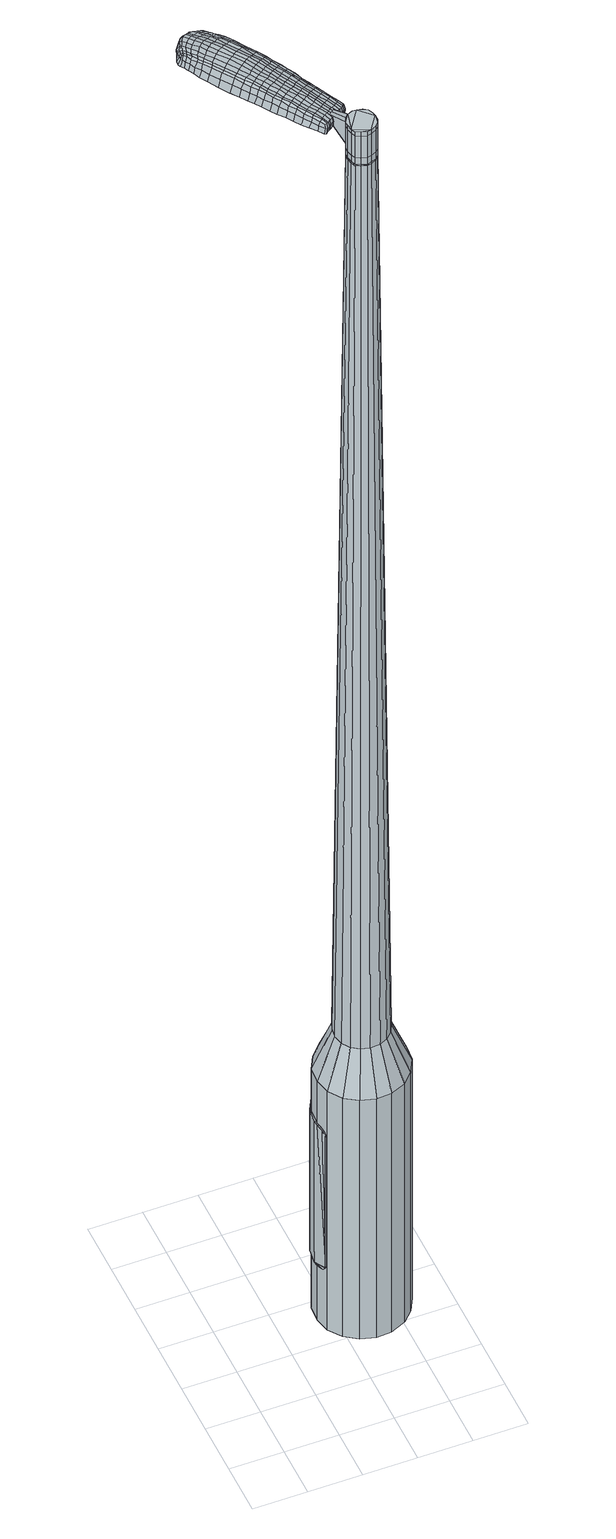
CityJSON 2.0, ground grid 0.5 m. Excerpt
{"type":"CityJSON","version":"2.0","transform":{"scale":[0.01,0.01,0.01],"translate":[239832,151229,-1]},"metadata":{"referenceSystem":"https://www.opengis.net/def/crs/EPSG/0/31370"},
"CityObjects":{
"object1":{"type":"GenericCityObject","attributes":{"cluster":857,"mean_distance_to_centroid":0.292,"new_centroid_x":239833.29,"new_centroid_y":151230.32,"mean_distance_to_camera":19.15,"H1":13.29,"H2":13.54,"Z_final":111.05,"cluster2":-1,"proj_x":239851.87,"proj_y":151217.64,"id_line":42795,"bearing_l":214.3,"distance":22.49,"orientation":"right","G_obj":124.3},"geometry":[{"type":"MultiSurface","lod":"2","boundaries":[[[0,1,2,3]],[[1,4,5,2]],[[4,6,7,5]],[[6,8,9,7]],[[8,10,11,9]],[[10,12,13,11]],[[12,14,15,13]],[[14,16,17,15]],[[16,18,19,17]],[[18,20,21,19]],[[20,22,23,21]],[[22,24,25,23]],[[24,26,27,25]],[[26,28,29,27]],[[28,30,31,29]],[[30,32,33,31]],[[32,34,35,33]],[[34,0,3,35]],[[36,37,38,39]],[[38,40,41,42]],[[41,43,42]],[[42,44,45,46]],[[45,47,46]],[[46,48,49,50]],[[49,51,50]],[[42,46,50,38]],[[50,52,39,38]],[[53,36,39]],[[2,5,7,35]],[[7,9,11,15]],[[11,13,15]],[[15,17,19,23]],[[19,21,23]],[[23,25,27,31]],[[27,29,31]],[[15,23,31,7]],[[31,33,35,7]],[[3,2,35]],[[1,0,54,55]],[[0,34,56,54]],[[34,32,57,56]],[[32,30,58,57]],[[30,28,59,58]],[[28,26,60,59]],[[26,24,61,60]],[[24,22,62,61]],[[22,20,63,62]],[[20,18,64,63]],[[18,16,65,64]],[[16,14,66,65]],[[14,12,67,66]],[[12,10,68,67]],[[10,8,69,68]],[[8,6,70,69]],[[6,4,71,70]],[[4,1,55,71]],[[55,54,72,73]],[[54,56,74,72]],[[56,57,75,74]],[[57,58,76,75]],[[58,59,77,76]],[[59,60,78,77]],[[60,61,79,78]],[[61,62,80,79]],[[62,63,81,80]],[[63,64,82,81]],[[64,65,83,82]],[[65,66,84,83]],[[66,67,85,84]],[[67,68,86,85]],[[68,69,87,86]],[[69,70,88,87]],[[70,71,89,88]],[[71,55,73,89]],[[90,91,92,93]],[[94,95,91,90]],[[96,97,95,94]],[[76,98,97,96]],[[77,99,98,76]],[[100,101,99,77]],[[79,102,101,100]],[[103,104,102,79]],[[81,105,104,103]],[[106,107,105,81]],[[108,109,107,106]],[[110,111,109,108]],[[85,112,111,110]],[[86,113,112,85]],[[114,115,113,86]],[[116,117,115,114]],[[118,119,117,116]],[[93,92,119,118]],[[120,121,122,123]],[[124,120,123,125]],[[126,124,125,127]],[[128,126,127,129]],[[130,128,129,131]],[[132,130,131,133]],[[134,132,133,135]],[[136,134,135,137]],[[138,136,137,139]],[[140,138,139,141]],[[142,140,141,143]],[[144,142,143,145]],[[146,144,145,147]],[[148,146,147,149]],[[150,148,149,151]],[[152,150,151,153]],[[73,72,90,93]],[[72,74,94,90]],[[74,75,96,94]],[[75,76,96]],[[78,100,77]],[[78,79,100]],[[80,103,79]],[[80,81,103]],[[82,106,81]],[[82,83,108,106]],[[83,84,110,108]],[[84,85,110]],[[87,114,86]],[[87,88,116,114]],[[88,89,118,116]],[[89,73,93,118]],[[154,155,92,91]],[[155,156,119,92]],[[156,157,117,119]],[[157,158,115,117]],[[158,113,115]],[[159,111,112]],[[159,160,109,111]],[[160,161,107,109]],[[161,105,107]],[[162,104,105]],[[162,102,104]],[[163,101,102]],[[163,99,101]],[[164,97,98]],[[164,165,95,97]],[[165,154,91,95]],[[39,52,152,166]],[[155,154,167,153]],[[53,39,166,121]],[[154,165,122,167]],[[36,53,121,120]],[[165,164,123,122]],[[37,36,120,124]],[[164,98,125,123]],[[38,37,124,126]],[[98,99,127,125]],[[40,38,126,128]],[[99,163,129,127]],[[41,40,128,130]],[[163,102,131,129]],[[43,41,130,132]],[[102,162,133,131]],[[42,43,132,134]],[[162,105,135,133]],[[44,42,134,136]],[[105,161,137,135]],[[45,44,136,138]],[[161,160,139,137]],[[47,45,138,140]],[[160,159,141,139]],[[46,47,140,142]],[[159,112,143,141]],[[48,46,142,144]],[[112,113,145,143]],[[49,48,144,146]],[[113,158,147,145]],[[51,49,146,148]],[[158,157,149,147]],[[50,51,148,150]],[[157,156,151,149]],[[52,50,150,152]],[[156,155,153,151]],[[152,153,168,169]],[[153,167,170,168]],[[167,122,171,170]],[[122,121,172,171]],[[121,166,173,172]],[[166,152,169,173]],[[174,175,176,177]],[[178,174,177,179]],[[174,178,180,181]],[[175,174,181,182]],[[183,184,185,186]],[[187,183,186,188]],[[183,187,189,190]],[[184,183,190,191]],[[192,193,194,195]],[[196,192,195,197]],[[192,196,198,199]],[[193,192,199,200]],[[201,202,203,204]],[[205,201,204,206]],[[201,205,207,208]],[[202,201,208,209]],[[210,211,212,213]],[[214,210,213,215]],[[210,214,216,217]],[[211,210,217,218]],[[219,220,221,222]],[[223,219,222,224]],[[219,223,225,226]],[[220,219,226,227]],[[228,229,230,231]],[[220,228,231,221]],[[228,220,227,232]],[[229,228,232,233]],[[234,235,236,237]],[[229,234,237,230]],[[234,229,233,238]],[[235,234,238,239]],[[240,178,179,241]],[[235,240,241,236]],[[240,235,239,242]],[[178,240,242,180]],[[243,244,245,246]],[[247,243,246,248]],[[243,247,249,250]],[[244,243,250,251]],[[252,253,254,255]],[[244,252,255,245]],[[252,244,251,256]],[[253,252,256,257]],[[258,259,260,261]],[[253,258,261,254]],[[258,253,257,262]],[[259,258,262,263]],[[264,265,266,267]],[[259,264,267,260]],[[264,259,263,268]],[[265,264,268,269]],[[270,175,182,271]],[[265,270,271,266]],[[270,265,269,272]],[[175,270,272,176]],[[273,274,275,276]],[[277,273,276,278]],[[273,277,279,280]],[[274,273,280,281]],[[282,283,284,285]],[[274,282,285,275]],[[282,274,281,286]],[[283,282,286,287]],[[288,289,290,291]],[[283,288,291,284]],[[288,283,287,292]],[[289,288,292,293]],[[294,187,188,295]],[[289,294,295,290]],[[294,289,293,296]],[[187,294,296,189]],[[297,298,299,300]],[[301,297,300,302]],[[297,301,303,304]],[[298,297,304,305]],[[306,307,308,309]],[[298,306,309,299]],[[306,298,305,310]],[[307,306,310,311]],[[312,313,314,315]],[[307,312,315,308]],[[312,307,311,316]],[[313,312,316,317]],[[318,319,320,321]],[[313,318,321,314]],[[318,313,317,322]],[[319,318,322,323]],[[324,184,191,325]],[[319,324,325,320]],[[324,319,323,326]],[[184,324,326,185]],[[327,213,212,328]],[[329,327,328,330]],[[327,329,331,332]],[[213,327,332,215]],[[333,329,330,334]],[[335,333,334,336]],[[333,335,337,338]],[[329,333,338,331]],[[339,335,336,340]],[[341,339,340,342]],[[339,341,343,344]],[[335,339,344,337]],[[345,341,342,346]],[[347,345,346,348]],[[345,347,349,350]],[[341,345,350,343]],[[351,347,348,352]],[[202,351,352,203]],[[351,202,209,353]],[[347,351,353,349]],[[354,355,200,199]],[[356,354,199,198]],[[354,356,357,358]],[[355,354,358,359]],[[360,361,359,358]],[[362,360,358,357]],[[360,362,363,364]],[[361,360,364,365]],[[366,367,365,364]],[[368,366,364,363]],[[366,368,369,370]],[[367,366,370,371]],[[372,373,371,370]],[[374,372,370,369]],[[372,374,207,205]],[[373,372,205,206]],[[375,376,377,378]],[[277,375,378,279]],[[375,277,278,379]],[[376,375,379,380]],[[381,196,197,382]],[[376,381,382,377]],[[381,376,380,383]],[[196,381,383,198]],[[384,385,386,387]],[[223,384,387,225]],[[384,223,224,388]],[[385,384,388,389]],[[390,391,392,393]],[[385,390,393,386]],[[390,385,389,394]],[[391,390,394,395]],[[396,193,200,397]],[[391,396,397,392]],[[396,391,395,398]],[[193,396,398,194]],[[399,400,401,402]],[[181,399,402,182]],[[399,181,180,403]],[[400,399,403,404]],[[405,406,407,408]],[[400,405,408,401]],[[405,400,404,409]],[[406,405,409,410]],[[411,204,203,412]],[[406,411,412,407]],[[411,406,410,413]],[[204,411,413,206]],[[414,415,416,417]],[[186,414,417,188]],[[414,186,185,418]],[[415,414,418,419]],[[420,208,207,421]],[[415,420,421,416]],[[420,415,419,422]],[[208,420,422,209]],[[423,424,425,426]],[[301,423,426,303]],[[423,301,302,427]],[[424,423,427,428]],[[429,214,215,430]],[[424,429,430,425]],[[429,424,428,431]],[[214,429,431,216]],[[432,433,434,435]],[[247,432,435,249]],[[432,247,248,436]],[[433,432,436,437]],[[438,439,440,441]],[[433,438,441,434]],[[438,433,437,442]],[[439,438,442,443]],[[444,211,218,445]],[[439,444,445,440]],[[444,439,443,446]],[[211,444,446,212]],[[447,448,437,436]],[[246,447,436,248]],[[447,246,245,449]],[[448,447,449,450]],[[451,452,443,442]],[[448,451,442,437]],[[451,448,450,453]],[[452,451,453,454]],[[455,328,212,446]],[[452,455,446,443]],[[455,452,454,456]],[[328,455,456,330]],[[457,458,459,460]],[[304,457,460,305]],[[457,304,303,426]],[[458,457,426,425]],[[461,332,331,462]],[[458,461,462,459]],[[461,458,425,430]],[[332,461,430,215]],[[463,464,450,449]],[[255,463,449,245]],[[463,255,254,465]],[[464,463,465,466]],[[467,468,454,453]],[[464,467,453,450]],[[467,464,466,469]],[[468,467,469,470]],[[471,334,330,456]],[[468,471,456,454]],[[471,468,470,472]],[[334,471,472,336]],[[473,474,475,476]],[[310,473,476,311]],[[473,310,305,460]],[[474,473,460,459]],[[477,338,337,478]],[[474,477,478,475]],[[477,474,459,462]],[[338,477,462,331]],[[479,480,466,465]],[[261,479,465,254]],[[479,261,260,481]],[[480,479,481,482]],[[483,484,470,469]],[[480,483,469,466]],[[483,480,482,485]],[[484,483,485,486]],[[487,340,336,472]],[[484,487,472,470]],[[487,484,486,488]],[[340,487,488,342]],[[489,490,491,492]],[[316,489,492,317]],[[489,316,311,476]],[[490,489,476,475]],[[493,344,343,494]],[[490,493,494,491]],[[493,490,475,478]],[[344,493,478,337]],[[495,496,482,481]],[[267,495,481,260]],[[495,267,266,497]],[[496,495,497,498]],[[499,500,486,485]],[[496,499,485,482]],[[499,496,498,501]],[[500,499,501,502]],[[503,346,342,488]],[[500,503,488,486]],[[503,500,502,504]],[[346,503,504,348]],[[505,506,507,508]],[[322,505,508,323]],[[505,322,317,492]],[[506,505,492,491]],[[509,350,349,510]],[[506,509,510,507]],[[509,506,491,494]],[[350,509,494,343]],[[511,512,498,497]],[[271,511,497,266]],[[511,271,182,402]],[[512,511,402,401]],[[513,514,502,501]],[[512,513,501,498]],[[513,512,401,408]],[[514,513,408,407]],[[515,352,348,504]],[[514,515,504,502]],[[515,514,407,412]],[[352,515,412,203]],[[516,517,419,418]],[[326,516,418,185]],[[516,326,323,508]],[[517,516,508,507]],[[518,353,209,422]],[[517,518,422,419]],[[518,517,507,510]],[[353,518,510,349]],[[519,520,380,379]],[[276,519,379,278]],[[519,276,275,521]],[[520,519,521,522]],[[523,356,198,383]],[[520,523,383,380]],[[523,520,522,524]],[[356,523,524,357]],[[525,526,527,528]],[[226,525,528,227]],[[525,226,225,387]],[[526,525,387,386]],[[529,530,531,532]],[[526,529,532,527]],[[529,526,386,393]],[[530,529,393,392]],[[533,355,359,534]],[[530,533,534,531]],[[533,530,392,397]],[[355,533,397,200]],[[535,536,522,521]],[[285,535,521,275]],[[535,285,284,537]],[[536,535,537,538]],[[539,362,357,524]],[[536,539,524,522]],[[539,536,538,540]],[[362,539,540,363]],[[541,542,543,544]],[[232,541,544,233]],[[541,232,227,528]],[[542,541,528,527]],[[545,546,547,548]],[[542,545,548,543]],[[545,542,527,532]],[[546,545,532,531]],[[549,361,365,550]],[[546,549,550,547]],[[549,546,531,534]],[[361,549,534,359]],[[551,552,538,537]],[[291,551,537,284]],[[551,291,290,553]],[[552,551,553,554]],[[555,368,363,540]],[[552,555,540,538]],[[555,552,554,556]],[[368,555,556,369]],[[557,558,559,560]],[[238,557,560,239]],[[557,238,233,544]],[[558,557,544,543]],[[561,562,563,564]],[[558,561,564,559]],[[561,558,543,548]],[[562,561,548,547]],[[565,367,371,566]],[[562,565,566,563]],[[565,562,547,550]],[[367,565,550,365]],[[567,568,554,553]],[[295,567,553,290]],[[567,295,188,417]],[[568,567,417,416]],[[569,374,369,556]],[[568,569,556,554]],[[569,568,416,421]],[[374,569,421,207]],[[570,571,404,403]],[[242,570,403,180]],[[570,242,239,560]],[[571,570,560,559]],[[572,573,410,409]],[[571,572,409,404]],[[572,571,559,564]],[[573,572,564,563]],[[574,373,206,413]],[[573,574,413,410]],[[574,573,563,566]],[[373,574,566,371]],[[575,576,577,578]],[[578,577,579,580]],[[581,579,577,582]],[[582,577,576,583]],[[584,585,586,587]],[[587,586,588,589]],[[590,588,586,591]],[[591,586,585,592]],[[593,594,595,596]],[[596,595,597,598]],[[599,597,595,600]],[[600,595,594,601]],[[602,603,604,605]],[[605,604,606,607]],[[608,606,604,609]],[[609,604,603,610]],[[611,612,613,614]],[[614,613,615,616]],[[617,615,613,618]],[[618,613,612,619]],[[620,621,622,623]],[[623,622,624,625]],[[626,624,622,627]],[[627,622,621,628]],[[629,630,631,632]],[[632,631,621,620]],[[628,621,631,633]],[[633,631,630,634]],[[635,636,637,638]],[[638,637,630,629]],[[634,630,637,639]],[[639,637,636,640]],[[580,579,641,642]],[[642,641,636,635]],[[640,636,641,643]],[[643,641,579,581]],[[644,645,646,647]],[[647,646,648,649]],[[650,648,646,651]],[[651,646,645,652]],[[653,654,655,656]],[[656,655,645,644]],[[652,645,655,657]],[[657,655,654,658]],[[659,660,661,662]],[[662,661,654,653]],[[658,654,661,663]],[[663,661,660,664]],[[665,666,667,668]],[[668,667,660,659]],[[664,660,667,669]],[[669,667,666,670]],[[583,576,671,672]],[[672,671,666,665]],[[670,666,671,673]],[[673,671,576,575]],[[674,675,676,677]],[[677,676,678,679]],[[680,678,676,681]],[[681,676,675,682]],[[683,684,685,686]],[[686,685,675,674]],[[682,675,685,687]],[[687,685,684,688]],[[689,690,691,692]],[[692,691,684,683]],[[688,684,691,693]],[[693,691,690,694]],[[589,588,695,696]],[[696,695,690,689]],[[694,690,695,697]],[[697,695,588,590]],[[698,699,700,701]],[[701,700,702,703]],[[704,702,700,705]],[[705,700,699,706]],[[707,708,709,710]],[[710,709,699,698]],[[706,699,709,711]],[[711,709,708,712]],[[713,714,715,716]],[[716,715,708,707]],[[712,708,715,717]],[[717,715,714,718]],[[719,720,721,722]],[[722,721,714,713]],[[718,714,721,723]],[[723,721,720,724]],[[592,585,725,726]],[[726,725,720,719]],[[724,720,725,727]],[[727,725,585,584]],[[611,614,728,729]],[[729,728,730,731]],[[732,730,728,733]],[[733,728,614,616]],[[731,730,734,735]],[[735,734,736,737]],[[738,736,734,739]],[[739,734,730,732]],[[737,736,740,741]],[[741,740,742,743]],[[744,742,740,745]],[[745,740,736,738]],[[743,742,746,747]],[[747,746,748,749]],[[750,748,746,751]],[[751,746,742,744]],[[749,748,752,753]],[[753,752,603,602]],[[610,603,752,754]],[[754,752,748,750]],[[601,755,756,600]],[[600,756,757,599]],[[758,757,756,759]],[[759,756,755,760]],[[760,761,762,759]],[[759,762,763,758]],[[764,763,762,765]],[[765,762,761,766]],[[766,767,768,765]],[[765,768,769,764]],[[770,769,768,771]],[[771,768,767,772]],[[772,773,774,771]],[[771,774,775,770]],[[608,775,774,606]],[[606,774,773,607]],[[776,777,778,779]],[[779,778,678,680]],[[679,678,778,780]],[[780,778,777,781]],[[598,597,782,783]],[[783,782,777,776]],[[781,777,782,784]],[[784,782,597,599]],[[785,786,787,788]],[[788,787,624,626]],[[625,624,787,789]],[[789,787,786,790]],[[791,792,793,794]],[[794,793,786,785]],[[790,786,793,795]],[[795,793,792,796]],[[601,594,797,798]],[[798,797,792,791]],[[796,792,797,799]],[[799,797,594,593]],[[800,801,802,803]],[[803,802,582,583]],[[581,582,802,804]],[[804,802,801,805]],[[806,807,808,809]],[[809,808,801,800]],[[805,801,808,810]],[[810,808,807,811]],[[602,605,812,813]],[[813,812,807,806]],[[811,807,812,814]],[[814,812,605,607]],[[815,816,817,818]],[[818,817,587,589]],[[584,587,817,819]],[[819,817,816,820]],[[608,609,821,822]],[[822,821,816,815]],[[820,816,821,823]],[[823,821,609,610]],[[824,825,826,827]],[[827,826,702,704]],[[703,702,826,828]],[[828,826,825,829]],[[616,615,830,831]],[[831,830,825,824]],[[829,825,830,832]],[[832,830,615,617]],[[833,834,835]],[[835,834,648,650]],[[649,648,834,836]],[[836,834,833,837]],[[838,839,840,841]],[[841,840,833,835]],[[837,833,840,842]],[[842,840,839,843]],[[619,612,844,845]],[[845,844,839,838]],[[843,839,844,846]],[[846,844,612,611]],[[837,847,848,836]],[[836,848,647,649]],[[644,647,848,849]],[[849,848,847,850]],[[843,851,852,842]],[[842,852,847,837]],[[850,847,852,853]],[[853,852,851,854]],[[611,729,855,846]],[[846,855,851,843]],[[854,851,855,856]],[[856,855,729,731]],[[857,858,859,860]],[[860,859,705,706]],[[704,705,859,827]],[[827,859,858,824]],[[732,733,861,862]],[[862,861,858,857]],[[824,858,861,831]],[[831,861,733,616]],[[850,863,864,849]],[[849,864,656,644]],[[653,656,864,865]],[[865,864,863,866]],[[854,867,868,853]],[[853,868,863,850]],[[866,863,868,869]],[[869,868,867,870]],[[731,735,871,856]],[[856,871,867,854]],[[870,867,871,872]],[[872,871,735,737]],[[873,874,875,876]],[[876,875,711,712]],[[706,711,875,860]],[[860,875,874,857]],[[738,739,877,878]],[[878,877,874,873]],[[857,874,877,862]],[[862,877,739,732]],[[866,879,880,865]],[[865,880,662,653]],[[659,662,880,881]],[[881,880,879,882]],[[870,883,884,869]],[[869,884,879,866]],[[882,879,884,885]],[[885,884,883,886]],[[737,741,887,872]],[[872,887,883,870]],[[886,883,887,888]],[[888,887,741,743]],[[889,890,891,892]],[[892,891,717,718]],[[712,717,891,876]],[[876,891,890,873]],[[744,745,893,894]],[[894,893,890,889]],[[873,890,893,878]],[[878,893,745,738]],[[882,895,896,881]],[[881,896,668,659]],[[665,668,896,897]],[[897,896,895,898]],[[886,899,900,885]],[[885,900,895,882]],[[898,895,900,901]],[[901,900,899,902]],[[743,747,903,888]],[[888,903,899,886]],[[902,899,903,904]],[[904,903,747,749]],[[905,906,907,908]],[[908,907,723,724]],[[718,723,907,892]],[[892,907,906,889]],[[750,751,909,910]],[[910,909,906,905]],[[889,906,909,894]],[[894,909,751,744]],[[898,911,912,897]],[[897,912,672,665]],[[583,672,912,803]],[[803,912,911,800]],[[902,913,914,901]],[[901,914,911,898]],[[800,911,914,809]],[[809,914,913,806]],[[749,753,915,904]],[[904,915,913,902]],[[806,913,915,813]],[[813,915,753,602]],[[820,916,917,819]],[[819,917,727,584]],[[724,727,917,908]],[[908,917,916,905]],[[610,754,918,823]],[[823,918,916,820]],[[905,916,918,910]],[[910,918,754,750]],[[781,919,920,780]],[[780,920,677,679]],[[674,677,920,921]],[[921,920,919,922]],[[599,757,923,784]],[[784,923,919,781]],[[922,919,923,924]],[[924,923,757,758]],[[925,926,927,928]],[[928,927,627,628]],[[626,627,927,788]],[[788,927,926,785]],[[929,930,931,932]],[[932,931,926,925]],[[785,926,931,794]],[[794,931,930,791]],[[760,755,933,934]],[[934,933,930,929]],[[791,930,933,798]],[[798,933,755,601]],[[922,935,936,921]],[[921,936,686,674]],[[683,686,936,937]],[[937,936,935,938]],[[758,763,939,924]],[[924,939,935,922]],[[938,935,939,940]],[[940,939,763,764]],[[941,942,943,944]],[[944,943,633,634]],[[628,633,943,928]],[[928,943,942,925]],[[945,946,947,948]],[[948,947,942,941]],[[925,942,947,932]],[[932,947,946,929]],[[766,761,949,950]],[[950,949,946,945]],[[929,946,949,934]],[[934,949,761,760]],[[938,951,952,937]],[[937,952,692,683]],[[689,692,952,953]],[[953,952,951,954]],[[764,769,955,940]],[[940,955,951,938]],[[954,951,955,956]],[[956,955,769,770]],[[957,958,959,960]],[[960,959,639,640]],[[634,639,959,944]],[[944,959,958,941]],[[961,962,963,964]],[[964,963,958,957]],[[941,958,963,948]],[[948,963,962,945]],[[772,767,965,966]],[[966,965,962,961]],[[945,962,965,950]],[[950,965,767,766]],[[954,967,968,953]],[[953,968,696,689]],[[589,696,968,818]],[[818,968,967,815]],[[770,775,969,956]],[[956,969,967,954]],[[815,967,969,822]],[[822,969,775,608]],[[805,970,971,804]],[[804,971,643,581]],[[640,643,971,960]],[[960,971,970,957]],[[811,972,973,810]],[[810,973,970,805]],[[957,970,973,964]],[[964,973,972,961]],[[607,773,974,814]],[[814,974,972,811]],[[961,972,974,966]],[[966,974,773,772]],[[575,578,177,176]],[[578,580,179,177]],[[590,591,190,189]],[[591,592,191,190]],[[593,596,195,194]],[[596,598,197,195]],[[617,618,217,216]],[[618,619,218,217]],[[620,623,222,221]],[[623,625,224,222]],[[629,632,231,230]],[[632,620,221,231]],[[635,638,237,236]],[[638,629,230,237]],[[580,642,241,179]],[[642,635,236,241]],[[650,651,250,249]],[[651,652,251,250]],[[652,657,256,251]],[[657,658,257,256]],[[658,663,262,257]],[[663,664,263,262]],[[664,669,268,263]],[[669,670,269,268]],[[670,673,272,269]],[[673,575,176,272]],[[680,681,280,279]],[[681,682,281,280]],[[682,687,286,281]],[[687,688,287,286]],[[688,693,292,287]],[[693,694,293,292]],[[694,697,296,293]],[[697,590,189,296]],[[698,701,300,299]],[[701,703,302,300]],[[707,710,309,308]],[[710,698,299,309]],[[713,716,315,314]],[[716,707,308,315]],[[719,722,321,320]],[[722,713,314,321]],[[592,726,325,191]],[[726,719,320,325]],[[776,779,378,377]],[[779,680,279,378]],[[598,783,382,197]],[[783,776,377,382]],[[625,789,388,224]],[[789,790,389,388]],[[790,795,394,389]],[[795,796,395,394]],[[796,799,398,395]],[[799,593,194,398]],[[703,828,427,302]],[[828,829,428,427]],[[829,832,431,428]],[[832,617,216,431]],[[835,435,434]],[[835,650,249,435]],[[838,841,441,440]],[[841,835,434,441]],[[619,845,445,218]],[[845,838,440,445]],[[975,976,977,978]],[[979,980,978,977]],[[981,982,983,984]],[[985,986,987,988]],[[976,989,990,977]],[[991,979,977,990]],[[992,981,984,993]],[[994,995,986,985]],[[989,996,997,990]],[[997,998,991,990]],[[999,992,993,1000]],[[1001,995,994,1002]],[[996,1003,1004,997]],[[1004,1005,998,997]],[[1006,999,1000,1007]],[[1008,1001,1002,1009]],[[1010,1011,1012,1013]],[[1014,1015,1011,1010]],[[1014,1016,1017,1015]],[[1016,1018,1019,1017]],[[1020,1021,1022,1023]],[[1024,1025,1021,1020]],[[1026,1027,1025,1024]],[[1028,1029,1027,1026]],[[1023,1012,1011,1020]],[[1020,1011,1015,1024]],[[1015,1017,1026,1024]],[[1017,1019,1028,1026]],[[984,983,980,979]],[[993,984,979,991]],[[998,1000,993,991]],[[1005,1007,1000,998]],[[985,988,982,981]],[[994,985,981,992]],[[1002,994,992,999]],[[1009,1002,999,1006]],[[986,1010,1013,987]],[[995,1014,1010,986]],[[1016,1014,995,1001]],[[1018,1016,1001,1008]],[[1030,1031,1032,1033]],[[1032,1034,1035,1036]],[[1032,1036,1037,1038]],[[1032,1038,1033]],[[1039,1030,1033,1040]],[[1041,1040,1033,1042]],[[1043,1042,1033]],[[1044,1032,1031,1045]],[[1046,1044,1045,1047]],[[1048,1046,1047,1049]],[[1050,1048,1049,1051]],[[1052,1050,1051,1053]],[[1053,1054,1055,1056]],[[1053,1056,1057,1058]],[[1053,1058,1059,1060]],[[1059,1061,1062,1063]],[[1059,1063,1064,1065]],[[1059,1065,1060]],[[1053,1060,1052]],[[1066,1067,1031,1030]],[[1068,1069,1034,1032]],[[1070,1071,1043,1033]],[[1067,1072,1045,1031]],[[1073,1068,1032,1044]],[[1072,1074,1047,1045]],[[1075,1073,1044,1046]],[[1074,1076,1049,1047]],[[1077,1075,1046,1048]],[[1076,1078,1051,1049]],[[1079,1077,1048,1050]],[[1078,1080,1053,1051]],[[1081,1079,1050,1052]],[[1080,1082,1054,1053]],[[1083,1084,1061,1059]],[[1085,1081,1052,1060]],[[1055,1054,1082,1086]],[[1056,1055,1086,1087]],[[1057,1056,1087,1088]],[[1058,1057,1088,1089]],[[1059,1058,1089,1083]],[[1090,1066,1030,1039]],[[1091,1090,1039,1040]],[[1092,1091,1040,1041]],[[1093,1092,1041,1042]],[[1071,1093,1042,1043]],[[1035,1034,1069,1094]],[[1062,1061,1084,1095]],[[1036,1035,1094,1096]],[[1037,1036,1096,1097]],[[1038,1037,1097,1098]],[[1033,1038,1098,1070]],[[1063,1062,1095,1099]],[[1064,1063,1099,1100]],[[1065,1064,1100,1101]],[[1060,1065,1101,1085]]]}]}
},
"vertices":[
[103,168,384],[116,174,384],[116,174,96],[103,168,96],[131,175,384],[131,175,96],[145,171,384],[145,171,96],[157,162,384],[157,162,96],[166,150,384],[166,150,96],[169,136,384],[169,136,96],[168,121,384],[168,121,96],[161,108,384],[161,108,96],[151,98,384],[151,98,96],[137,92,384],[137,92,96],[123,91,384],[123,91,96],[109,95,384],[109,95,96],[97,103,384],[97,103,96],[88,115,384],[88,115,96],[85,129,384],[85,129,96],[86,144,384],[86,144,96],[93,157,384],[93,157,96],[114,136,1524],[114,132,1524],[115,127,1524],[119,144,1524],[117,123,1524],[121,121,1524],[130,120,1524],[126,119,1524],[135,122,1524],[138,125,1524],[140,134,1524],[140,129,1524],[139,138,1524],[137,142,1524],[128,146,1524],[133,145,1524],[124,146,1524],[116,141,1524],[113,153,429],[121,157,429],[106,147,429],[103,139,429],[102,131,429],[104,122,429],[109,115,429],[116,110,429],[124,108,429],[133,108,429],[141,112,429],[147,118,429],[151,126,429],[152,135,429],[150,143,429],[145,150,429],[138,155,429],[129,158,429],[119,144,1483],[124,146,1483],[116,141,1483],[114,136,1483],[114,132,1483],[115,127,1483],[117,123,1483],[121,121,1483],[126,119,1483],[130,120,1483],[135,122,1483],[138,125,1483],[140,129,1483],[140,134,1483],[139,138,1483],[137,142,1483],[133,145,1483],[128,146,1483],[120,143,1483],[120,143,1485],[124,145,1485],[124,145,1483],[116,140,1483],[116,140,1485],[115,136,1483],[115,136,1485],[114,132,1485],[115,127,1485],[118,124,1483],[118,124,1485],[121,121,1485],[126,120,1483],[126,120,1485],[130,120,1485],[134,122,1483],[134,122,1485],[137,125,1483],[137,125,1485],[139,129,1483],[139,129,1485],[140,134,1485],[139,138,1485],[136,142,1483],[136,142,1485],[133,144,1483],[133,144,1485],[128,145,1483],[128,145,1485],[114,136,1519],[116,141,1519],[116,141,1493],[114,136,1493],[114,132,1519],[114,132,1493],[115,127,1519],[115,127,1493],[117,123,1519],[117,123,1493],[121,121,1519],[121,121,1493],[126,119,1519],[126,119,1493],[130,120,1519],[130,120,1493],[135,122,1519],[135,122,1493],[138,125,1519],[138,125,1493],[140,129,1519],[140,129,1493],[140,134,1519],[140,134,1493],[139,138,1519],[139,138,1493],[137,142,1519],[137,142,1493],[133,145,1519],[133,145,1493],[128,146,1519],[128,146,1493],[124,146,1519],[124,146,1493],[119,144,1485],[124,146,1485],[128,146,1485],[133,145,1485],[137,142,1485],[140,129,1485],[138,125,1485],[135,122,1485],[126,119,1485],[117,123,1485],[114,136,1485],[116,141,1485],[119,144,1519],[119,144,1493],[111,161,1513],[111,161,1518],[109,159,1513],[106,157,1513],[106,157,1518],[109,159,1518],[83,231,1519],[87,225,1518],[88,227,1509],[84,233,1510],[79,239,1519],[79,241,1510],[78,237,1526],[82,230,1525],[86,224,1525],[51,210,1519],[56,204,1518],[57,204,1525],[53,210,1525],[46,217,1519],[48,217,1526],[44,217,1510],[49,210,1510],[54,204,1509],[24,280,1519],[28,282,1519],[27,283,1513],[24,281,1513],[22,277,1519],[21,278,1513],[23,276,1524],[25,279,1524],[28,281,1524],[66,219,1530],[70,213,1529],[73,215,1529],[69,221,1530],[61,227,1531],[64,229,1531],[58,225,1530],[63,217,1530],[67,211,1529],[112,153,1512],[114,154,1512],[113,155,1517],[111,154,1517],[109,151,1512],[109,152,1517],[109,152,1506],[111,153,1506],[114,155,1506],[49,280,1519],[51,277,1519],[52,279,1512],[49,281,1512],[47,281,1518],[47,283,1512],[47,280,1522],[48,279,1523],[50,276,1524],[54,273,1519],[58,269,1519],[58,271,1512],[55,275,1512],[53,272,1524],[57,268,1525],[61,264,1519],[66,258,1519],[66,260,1511],[62,266,1511],[60,263,1526],[65,256,1526],[72,248,1519],[73,250,1510],[71,247,1526],[121,168,1513],[117,175,1513],[117,173,1518],[121,167,1517],[124,163,1512],[123,164,1516],[124,164,1506],[122,170,1507],[118,176,1507],[114,181,1514],[110,188,1515],[109,186,1520],[113,180,1519],[114,183,1507],[110,189,1507],[106,194,1515],[102,200,1516],[101,199,1522],[105,193,1521],[106,196,1508],[103,202,1508],[98,207,1517],[95,213,1517],[94,211,1524],[98,205,1523],[99,209,1508],[95,215,1509],[91,219,1518],[90,218,1524],[91,221,1509],[19,260,1519],[20,257,1519],[22,258,1524],[20,261,1523],[18,262,1518],[19,262,1522],[16,262,1512],[17,260,1512],[19,257,1512],[23,253,1519],[25,248,1519],[27,248,1525],[24,253,1524],[21,253,1512],[24,248,1512],[29,243,1519],[33,236,1519],[35,236,1526],[30,243,1526],[27,243,1511],[31,236,1511],[39,227,1519],[41,227,1526],[37,227,1510],[96,151,1513],[92,157,1513],[90,157,1507],[95,151,1507],[100,147,1512],[99,147,1506],[100,148,1516],[97,151,1517],[93,157,1518],[87,163,1514],[82,169,1515],[81,169,1507],[85,163,1507],[88,163,1519],[84,169,1520],[78,175,1515],[73,181,1516],[71,181,1508],[76,175,1508],[79,175,1521],[75,181,1522],[69,187,1517],[64,193,1517],[62,193,1509],[67,187,1508],[70,187,1523],[66,193,1524],[60,198,1518],[58,199,1509],[62,199,1524],[108,158,1519],[110,160,1519],[104,164,1520],[106,166,1520],[102,163,1520],[106,157,1519],[100,170,1522],[102,172,1522],[96,177,1523],[98,178,1523],[93,175,1523],[97,169,1521],[91,183,1524],[94,184,1524],[87,189,1525],[90,190,1525],[84,187,1525],[89,181,1524],[83,195,1526],[85,197,1526],[79,201,1527],[81,203,1527],[76,199,1527],[80,193,1526],[75,207,1528],[77,209,1528],[72,205,1528],[27,277,1527],[30,279,1527],[24,274,1526],[27,270,1527],[30,273,1528],[33,275,1528],[33,268,1529],[36,270,1529],[30,265,1528],[34,259,1530],[37,262,1530],[40,264,1530],[41,255,1531],[44,258,1531],[38,253,1530],[43,245,1531],[46,248,1531],[50,250,1531],[54,237,1531],[57,239,1531],[51,235,1531],[18,265,1518],[18,268,1519],[17,268,1513],[16,265,1513],[19,264,1523],[19,267,1523],[19,273,1519],[19,273,1513],[21,271,1524],[45,282,1518],[42,283,1518],[43,282,1523],[45,281,1523],[45,284,1513],[42,285,1513],[39,284,1519],[35,284,1519],[35,283,1524],[39,283,1523],[39,285,1513],[34,285,1513],[31,284,1519],[32,282,1524],[31,285,1513],[81,229,1528],[80,228,1528],[83,222,1528],[85,223,1527],[77,236,1528],[75,235,1529],[77,226,1529],[75,225,1530],[78,218,1529],[81,220,1528],[72,234,1529],[70,232,1530],[72,223,1530],[76,217,1529],[67,231,1531],[54,211,1528],[56,212,1529],[51,219,1529],[49,218,1528],[59,205,1527],[61,206,1528],[60,214,1529],[54,222,1530],[64,209,1528],[102,146,1512],[104,147,1512],[103,148,1517],[102,147,1517],[101,146,1506],[102,147,1506],[106,149,1512],[106,150,1517],[105,149,1506],[124,161,1512],[123,160,1512],[123,161,1506],[124,162,1506],[123,162,1517],[122,161,1517],[121,159,1512],[119,157,1512],[118,158,1506],[121,160,1506],[120,159,1517],[118,158,1517],[116,156,1512],[116,157,1506],[115,157,1517],[120,166,1519],[119,165,1519],[116,172,1520],[115,172,1520],[117,164,1519],[115,162,1519],[113,170,1520],[111,169,1520],[112,161,1519],[108,167,1520],[99,152,1519],[100,153,1519],[96,159,1520],[94,158,1520],[103,155,1519],[99,161,1520],[112,179,1521],[111,178,1521],[108,185,1522],[107,184,1522],[109,177,1521],[106,175,1521],[105,183,1522],[102,181,1523],[104,173,1522],[100,180,1523],[90,164,1521],[91,165,1521],[87,171,1522],[85,170,1522],[94,167,1521],[90,173,1522],[104,191,1523],[103,190,1523],[100,198,1524],[99,197,1524],[101,189,1523],[98,187,1524],[97,195,1525],[94,194,1525],[96,186,1524],[92,192,1525],[81,176,1523],[83,177,1523],[78,183,1524],[76,182,1524],[85,179,1524],[81,185,1525],[97,204,1525],[95,203,1525],[93,210,1526],[91,209,1526],[93,202,1526],[90,200,1526],[89,208,1527],[86,206,1527],[88,198,1526],[84,204,1527],[72,187,1525],[74,189,1525],[69,195,1526],[67,193,1526],[77,191,1526],[72,197,1527],[89,216,1527],[87,215,1527],[85,214,1527],[82,212,1528],[80,211,1528],[63,199,1527],[65,200,1527],[68,203,1528],[20,262,1525],[21,265,1525],[22,259,1526],[23,262,1526],[22,269,1526],[24,266,1527],[46,279,1525],[44,280,1525],[46,277,1526],[49,276,1525],[41,281,1525],[37,281,1526],[40,277,1527],[43,277,1526],[33,280,1526],[36,276,1527],[25,255,1526],[25,257,1527],[28,249,1527],[29,252,1528],[27,261,1528],[31,255,1529],[52,272,1526],[50,273,1527],[53,268,1528],[55,268,1527],[47,273,1527],[43,272,1528],[47,267,1529],[50,267,1528],[40,271,1528],[44,265,1530],[31,244,1528],[32,246,1529],[36,237,1528],[37,239,1529],[35,249,1529],[40,242,1530],[59,263,1528],[57,262,1528],[62,255,1529],[64,256,1528],[54,262,1529],[51,261,1530],[56,253,1530],[59,255,1530],[48,259,1530],[53,252,1531],[42,227,1529],[44,229,1529],[47,232,1530],[70,246,1528],[68,245,1529],[66,244,1530],[63,243,1530],[60,241,1531],[86,226,1509],[85,224,1518],[82,230,1518],[82,232,1509],[77,238,1519],[77,240,1510],[76,236,1525],[81,229,1525],[85,223,1525],[59,206,1525],[57,205,1518],[53,211,1518],[55,211,1525],[48,218,1519],[50,218,1525],[46,218,1510],[51,211,1509],[55,206,1509],[28,281,1513],[29,280,1519],[26,279,1519],[25,279,1513],[23,276,1519],[23,277,1513],[24,275,1524],[27,277,1524],[29,279,1524],[73,215,1528],[70,214,1528],[66,220,1529],[69,221,1529],[61,227,1529],[64,229,1529],[58,225,1529],[63,218,1529],[67,212,1528],[112,157,1516],[113,156,1512],[111,155,1512],[110,155,1516],[108,153,1512],[108,154,1516],[107,153,1506],[110,155,1506],[112,157,1506],[50,277,1512],[50,276,1519],[47,278,1518],[48,280,1512],[46,279,1518],[46,281,1512],[46,279,1522],[47,277,1523],[49,275,1523],[57,270,1512],[56,268,1519],[53,272,1519],[53,274,1512],[52,271,1524],[55,267,1525],[65,259,1511],[64,257,1519],[60,263,1519],[60,265,1511],[59,262,1525],[63,255,1526],[70,247,1519],[71,249,1510],[70,246,1526],[115,173,1518],[116,174,1513],[120,167,1513],[119,166,1517],[122,163,1512],[121,163,1515],[122,164,1506],[120,169,1506],[116,175,1507],[107,185,1520],[108,187,1514],[112,180,1514],[111,179,1519],[112,182,1507],[108,188,1507],[100,198,1522],[100,199,1516],[104,193,1515],[104,192,1521],[105,195,1508],[101,201,1508],[92,211,1523],[93,212,1517],[97,206,1516],[96,204,1522],[97,208,1508],[93,214,1508],[89,218,1517],[88,217,1524],[90,220,1509],[23,258,1523],[22,258,1519],[21,261,1518],[22,261,1523],[20,263,1518],[21,263,1522],[18,263,1512],[19,261,1512],[20,258,1512],[29,249,1525],[27,249,1519],[24,254,1519],[26,254,1524],[23,254,1512],[25,249,1512],[36,237,1526],[35,237,1519],[30,244,1519],[32,244,1525],[28,244,1511],[33,237,1511],[41,228,1519],[43,228,1526],[39,228,1510],[92,159,1507],[93,158,1513],[98,153,1513],[96,153,1506],[101,149,1512],[100,149,1506],[101,150,1515],[99,153,1517],[94,159,1518],[82,171,1507],[84,170,1514],[88,164,1514],[87,165,1507],[90,164,1519],[85,170,1520],[73,182,1508],[75,182,1516],[79,176,1515],[78,176,1508],[81,176,1521],[76,182,1522],[64,194,1508],[66,194,1517],[70,188,1516],[68,188,1508],[72,188,1522],[67,194,1523],[61,200,1517],[59,200,1509],[63,200,1524],[108,159,1518],[110,160,1518],[104,165,1519],[106,166,1519],[101,163,1519],[105,157,1518],[99,171,1520],[102,172,1520],[95,177,1521],[97,179,1521],[93,175,1521],[97,169,1520],[91,183,1523],[93,185,1523],[87,189,1524],[89,191,1524],[84,188,1524],[88,182,1523],[83,195,1525],[85,197,1525],[79,202,1526],[81,203,1526],[76,200,1526],[80,194,1525],[74,208,1527],[77,209,1527],[72,206,1527],[31,277,1526],[28,276,1526],[26,273,1525],[28,270,1526],[30,272,1526],[33,274,1526],[36,269,1528],[34,267,1528],[31,264,1527],[35,259,1528],[38,261,1529],[41,263,1529],[45,257,1530],[42,255,1530],[39,253,1529],[44,246,1530],[47,248,1530],[49,250,1530],[57,239,1530],[54,237,1530],[51,235,1530],[19,267,1513],[20,267,1518],[20,264,1518],[18,265,1512],[21,264,1523],[21,266,1523],[21,272,1519],[21,272,1513],[22,271,1523],[42,280,1523],[42,281,1518],[44,280,1518],[44,279,1523],[45,282,1512],[42,282,1512],[36,281,1523],[35,282,1519],[39,282,1519],[39,281,1523],[39,283,1513],[35,283,1513],[32,282,1519],[32,280,1524],[31,282,1513],[83,222,1527],[79,228,1527],[80,228,1527],[84,222,1526],[75,235,1527],[74,235,1528],[78,219,1528],[74,225,1528],[77,226,1528],[81,220,1527],[72,234,1528],[69,232,1529],[71,223,1529],[75,217,1528],[66,231,1529],[52,220,1528],[57,213,1527],[55,212,1527],[50,219,1527],[60,206,1526],[61,207,1527],[60,215,1528],[55,222,1528],[64,209,1527],[102,150,1516],[102,149,1512],[102,148,1512],[102,149,1516],[100,148,1506],[101,149,1506],[105,151,1512],[105,152,1516],[104,151,1506],[121,162,1512],[122,162,1512],[122,163,1506],[121,162,1516],[120,162,1516],[117,160,1506],[117,159,1512],[119,161,1512],[119,162,1506],[119,161,1516],[116,160,1516],[115,158,1512],[115,158,1506],[114,158,1516],[118,166,1518],[119,166,1518],[115,172,1519],[114,172,1519],[114,163,1518],[116,165,1518],[112,171,1519],[110,169,1519],[112,162,1518],[108,168,1519],[96,159,1519],[100,154,1518],[99,153,1518],[95,159,1519],[102,155,1518],[98,161,1519],[110,178,1520],[111,179,1520],[107,185,1521],[106,184,1521],[106,175,1520],[108,177,1520],[104,183,1521],[102,182,1521],[104,174,1520],[100,180,1521],[87,171,1521],[91,165,1520],[90,165,1520],[86,171,1521],[94,167,1520],[90,173,1521],[102,191,1522],[103,191,1522],[99,197,1523],[98,197,1523],[98,188,1522],[100,189,1522],[96,196,1523],[94,194,1524],[96,186,1523],[92,192,1524],[78,183,1523],[82,177,1522],[81,177,1522],[77,183,1523],[85,179,1522],[81,185,1523],[94,203,1524],[95,204,1524],[91,210,1525],[90,209,1525],[90,200,1525],[92,202,1524],[88,208,1525],[86,206,1526],[87,199,1525],[83,205,1526],[69,195,1525],[74,189,1524],[73,189,1524],[68,194,1525],[77,191,1524],[72,197,1525],[87,216,1526],[88,216,1526],[82,213,1527],[84,214,1526],[79,211,1527],[65,201,1526],[64,200,1526],[68,203,1526],[22,265,1524],[22,262,1524],[24,259,1525],[24,262,1525],[24,269,1525],[25,266,1525],[46,276,1525],[43,278,1524],[45,277,1524],[48,275,1525],[39,276,1526],[37,279,1525],[40,279,1524],[43,276,1525],[34,279,1525],[36,276,1526],[26,257,1526],[26,255,1526],[29,250,1526],[30,252,1527],[28,261,1526],[32,255,1527],[53,267,1527],[49,272,1526],[51,271,1526],[54,266,1526],[47,266,1528],[43,271,1527],[46,272,1526],[50,266,1527],[40,270,1527],[44,265,1528],[33,246,1527],[32,245,1527],[37,238,1527],[38,239,1528],[36,249,1528],[41,242,1529],[61,255,1528],[56,262,1527],[58,261,1527],[63,255,1527],[55,253,1529],[51,260,1529],[54,261,1528],[58,254,1528],[48,259,1529],[52,252,1530],[45,230,1528],[44,228,1528],[48,232,1529],[68,245,1528],[69,245,1528],[62,243,1529],[65,244,1529],[59,241,1530],[123,164,1508],[117,160,1508],[100,187,1509],[106,192,1509],[88,206,1510],[95,210,1510],[66,239,1512],[74,244,1512],[84,229,1511],[76,224,1511],[56,254,1513],[48,264,1514],[55,269,1514],[64,259,1513],[111,156,1508],[93,183,1509],[81,201,1510],[59,233,1512],[69,219,1511],[48,248,1513],[41,259,1514],[106,152,1508],[87,178,1509],[74,196,1510],[51,228,1512],[61,213,1511],[34,254,1514],[41,243,1513],[100,148,1508],[80,174,1509],[67,191,1510],[43,223,1512],[53,208,1511],[26,249,1514],[33,238,1513],[40,275,1514],[36,278,1514],[42,282,1514],[47,280,1514],[33,271,1514],[31,274,1514],[26,266,1514],[25,270,1514],[19,261,1514],[19,266,1514],[32,281,1515],[27,282,1515],[28,282,1515],[35,283,1515],[28,278,1515],[26,281,1515],[24,276,1515],[25,280,1515],[21,273,1515],[24,280,1515],[84,126,334],[83,131,334],[83,131,165],[87,116,171],[84,126,165],[85,123,165],[86,120,166],[86,118,167],[87,117,169],[85,123,334],[86,120,333],[86,118,332],[87,117,331],[87,116,328],[85,145,165],[85,145,334],[92,158,165],[92,158,334],[102,169,165],[102,169,334],[116,175,165],[116,175,334],[131,176,165],[131,176,334],[135,175,334],[139,174,334],[142,174,333],[143,173,332],[145,173,331],[145,173,328],[135,175,165],[145,173,171],[145,173,169],[143,173,167],[142,174,166],[139,174,165],[87,127,334],[86,131,334],[86,131,165],[87,127,165],[89,117,171],[89,117,328],[88,144,334],[88,144,165],[94,157,334],[94,157,165],[104,166,334],[104,166,165],[117,172,334],[117,172,165],[131,174,334],[131,174,165],[134,173,334],[144,170,328],[144,170,171],[134,173,165],[138,172,334],[141,171,333],[143,170,332],[144,170,331],[88,124,334],[89,121,333],[89,119,332],[89,118,331],[88,124,165],[144,170,169],[89,121,166],[89,119,167],[89,118,169],[143,170,167],[141,171,166],[138,172,165]
]}
